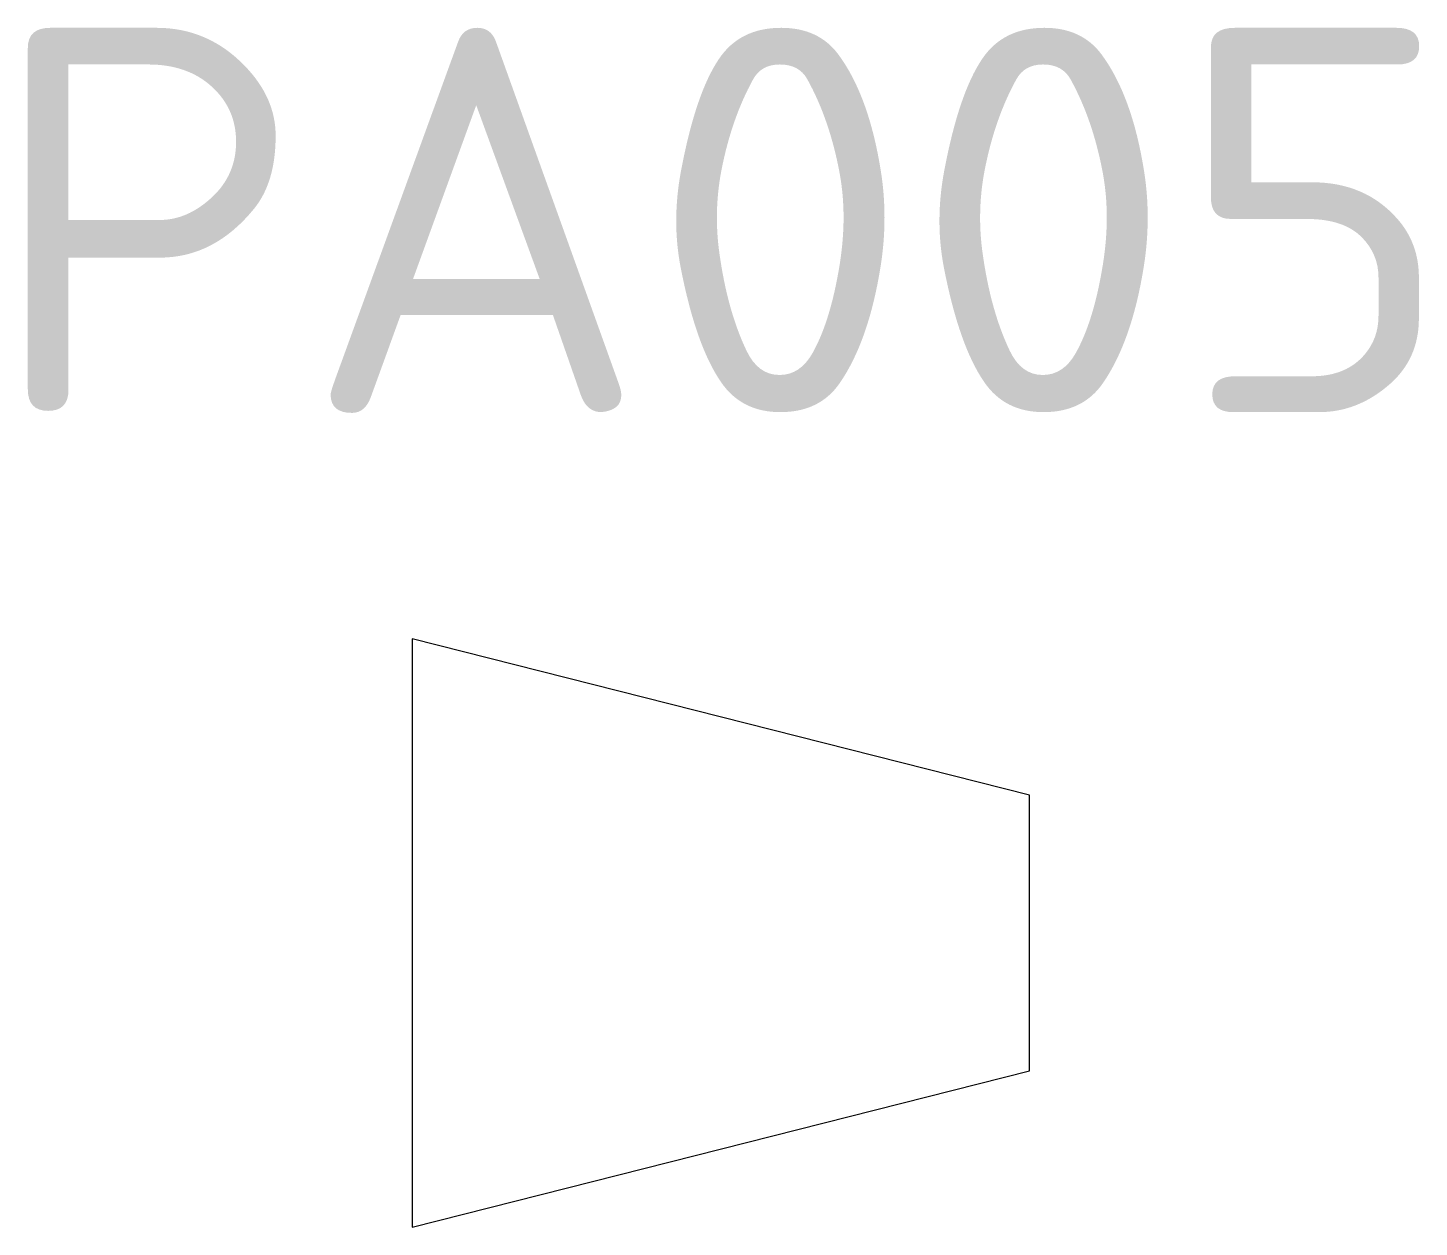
# Model space of a CAD drawing. Header units: millimetres. Extents: x -1.12 to 1.13, y -0.48 to 1.47.
import ezdxf
from ezdxf.enums import TextEntityAlignment as Align

# ---------------------------------------------------------------- set-up
doc = ezdxf.new("R2010")
doc.units = ezdxf.units.MM
doc.layers.add('ATT_VIS', color=2, linetype='Continuous')
doc.styles.add('S1', font='isocpeur.ttf', dxfattribs={"height": 2.8})

msp = doc.modelspace()

# ---------------------------------------------------------------- linework, layer by layer
msp.add_lwpolyline([(-0.5, -0.4763), (0.5, -0.2229), (0.5, 0.2229), (-0.5, 0.4763)], close=True)

# ---------------------------------------------------------------- texts
at = {"layer": 'ATT_VIS', "style": 'S1'}
msp.add_attdef('PA005', text='"x "', height=0.62223, dxfattribs=at).set_placement((0, 0.8433), align=Align.CENTER)

doc.saveas('drawing.dxf')
